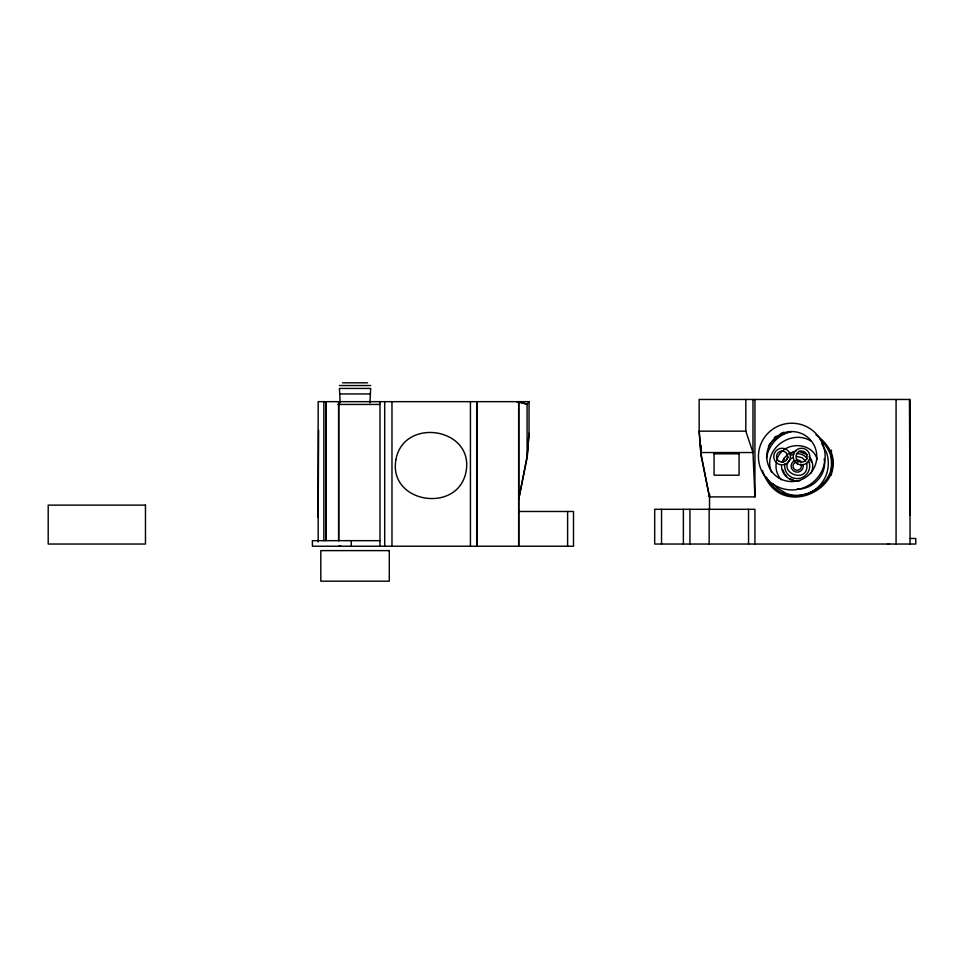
<?xml version="1.0" encoding="UTF-8"?>
<svg xmlns="http://www.w3.org/2000/svg" width="964" height="964" viewBox="0 0 964 964"><rect width="100%" height="100%" fill="white"/><g stroke="black" fill="none" stroke-linecap="round" stroke-linejoin="round"><path stroke-width="1.45" d="M518.753 546.227L518.753 401.663L527.091 404.181L529.043 401.663L318.156 401.663L318.156 541.889M661.545 544.033L661.545 509.293M683.368 544.033L683.368 509.293M689.935 544.033L689.935 509.293M701.105 445.308L701.105 455.767L709.444 496.894L754.933 496.894L754.933 399.458M709.155 544.033L709.155 509.293M709.54 509.39L709.54 494.327M714.071 452.923L714.071 475.204L739.075 475.204L739.075 452.923M754.933 496.894L752.98 452.538L745.811 431.161L745.811 399.458M748.546 544.033L748.546 509.293M752.98 399.458L752.98 452.538L700.804 452.538L699.153 431.161L699.153 399.458L910.04 399.458L910.04 544.033M754.933 544.033L754.933 509.293L654.689 509.293L654.689 544.033L915.8 544.033L915.8 538.466L910.1 538.466M896.074 544.033L896.074 399.458M318.156 517.331L318.602 430.197M527.392 454.731L518.753 499.087L527.091 457.96L529.043 433.354L529.043 401.663M529.043 433.354L527.091 457.96L527.091 404.181L516.403 401.663M889.483 544.033L887.398 544.033M369.947 402.856L370.694 388.444L339.412 388.444L340.159 402.856M776.454 462.009C775.032 468.275 776.96 475.132 781.358 479.795M776.635 460.647C781.202 441.379 811.604 440.367 817.219 459.394M782.804 462.358L784.298 458.888M782.081 462.214L783.648 458.599L788.299 453.899M810.736 473.577C813.857 468.287 813.363 461.045 809.085 456.526M338.653 546.227L340.798 546.227M768.404 446.043C772.995 439.162 780.322 434.149 788.371 432.294M792.227 457.779C773.839 471.77 809.615 486.085 806.772 463.612M774.321 437.523L776.357 436.186M780.539 433.68L783.913 432.197M789.745 453.622L793.336 452.188M789.371 453.116L795.842 451.273M799.891 480.735C790.986 482.663 781.479 475.312 781.551 466.082M797.192 489.073C812.845 489.604 827.401 474.662 824.148 458.84M342.533 382.816L367.573 382.816M339.412 385.528L370.694 385.528M340.159 393.939L369.947 393.939M337.93 404.434L379.997 404.434M745.811 431.161L699.153 431.161L701.105 455.767L700.804 452.538L709.444 496.894L709.444 493.905M714.071 453.815L739.075 453.815M518.753 511.486L573.508 511.486L573.508 546.227L312.396 546.227L312.396 540.671L379.997 540.671M798.541 451.273L801.241 451.61L807.169 454.695M797.192 456.502L802.156 457.779L805.784 461.298M801.048 452.188L804.639 453.622M789.745 478.554L793.336 479.988M810.881 440.994C791.239 428.655 762.114 449.61 771.477 472.119M816.002 434.836C869.962 474.782 782.443 530.766 762.512 470.589M820.256 439.608C859.081 476.602 789.673 521.584 766.38 477.084M773.345 484.024L777.189 488.001L786.552 493.604A30.137 30.137 0 0 0 807.844 493.604C816.484 490.266 823.316 483.024 826.437 474.336A33.306 33.306 0 0 0 826.437 452.285L821.81 443.741M785.082 474.276L786.66 476.264M810.097 458.888L811.58 462.358M782.804 469.817L784.298 473.288M909.45 399.458L910.04 515.125M831.426 450.14L831.426 475.011M567.615 511.486L567.615 546.227M518.656 401.663L518.656 546.227M476.879 401.663L476.879 546.227M476.698 401.663L476.698 546.227M470.432 401.663L470.432 546.227M391.974 401.663L391.974 546.227M384.696 401.663L384.696 546.227M379.997 401.663L379.997 546.227M351.306 540.671L351.306 546.227M323.856 401.663L323.856 540.671M803.036 464.528A6.049 6.049 0 0 1 799.264 471.77A6.049 6.049 0 0 1 791.709 468.649A6.049 6.049 0 0 1 794.167 460.852M795.625 460.25A6.049 6.049 0 0 1 801.47 461.816M800.807 464.009A4.169 4.169 0 0 1 798.951 469.866A4.169 4.169 0 0 1 793.276 467.516A4.169 4.169 0 0 1 796.119 462.057M797.192 461.925A4.169 4.169 0 0 1 798.276 462.057M766.537 457.707A33.306 33.306 0 0 1 767.947 452.285C771.067 443.585 777.9 436.355 786.552 433.017A30.137 30.137 0 0 1 791.793 431.559M808.543 460.792A12.52 12.52 0 0 1 798.831 478.493A12.52 12.52 0 0 1 784.865 463.913M786.359 459.828A12.52 12.52 0 0 1 788.347 457.237M790.938 455.249A12.52 12.52 0 0 1 793.95 453.996M797.192 453.574A12.52 12.52 0 0 1 807.446 458.912M325.868 401.663L325.868 540.671L325.772 401.663M338.653 401.663L338.653 540.671L338.653 401.663M395.915 459.659C388.01 503.473 458.394 514.222 466.094 471.372C473.999 427.558 403.615 416.81 395.915 459.659M145.468 505.124L48.2 505.124L48.2 544.033L145.468 544.033L145.468 505.124M389.287 550.613L320.807 550.613L320.807 581.184L389.287 581.184L389.287 550.613M776.165 462.467A8.339 8.339 0 0 0 790.119 458.731A8.339 8.339 0 0 0 779.9 448.525A8.339 8.339 0 0 0 776.165 462.467M779.286 461.382A5.555 5.555 0 0 0 787.624 456.575A5.555 5.555 0 0 0 779.286 451.755A5.555 5.555 0 0 0 779.286 461.382M798.734 461.382A5.555 5.555 0 0 0 807.073 456.575A5.555 5.555 0 0 0 798.734 451.755A5.555 5.555 0 0 0 798.734 461.382M797.349 463.792A8.339 8.339 0 0 0 809.856 456.575A8.339 8.339 0 0 0 797.349 449.357A8.339 8.339 0 0 0 797.349 463.792M779.286 478.228A25.016 25.016 0 0 0 816.797 456.575A25.016 25.016 0 0 0 779.286 434.909A25.016 25.016 0 0 0 779.286 478.228M775.116 485.458A33.342 33.342 0 0 0 825.136 456.575A33.342 33.342 0 0 0 775.116 427.691A33.342 33.342 0 0 0 775.116 485.458"/></g></svg>
